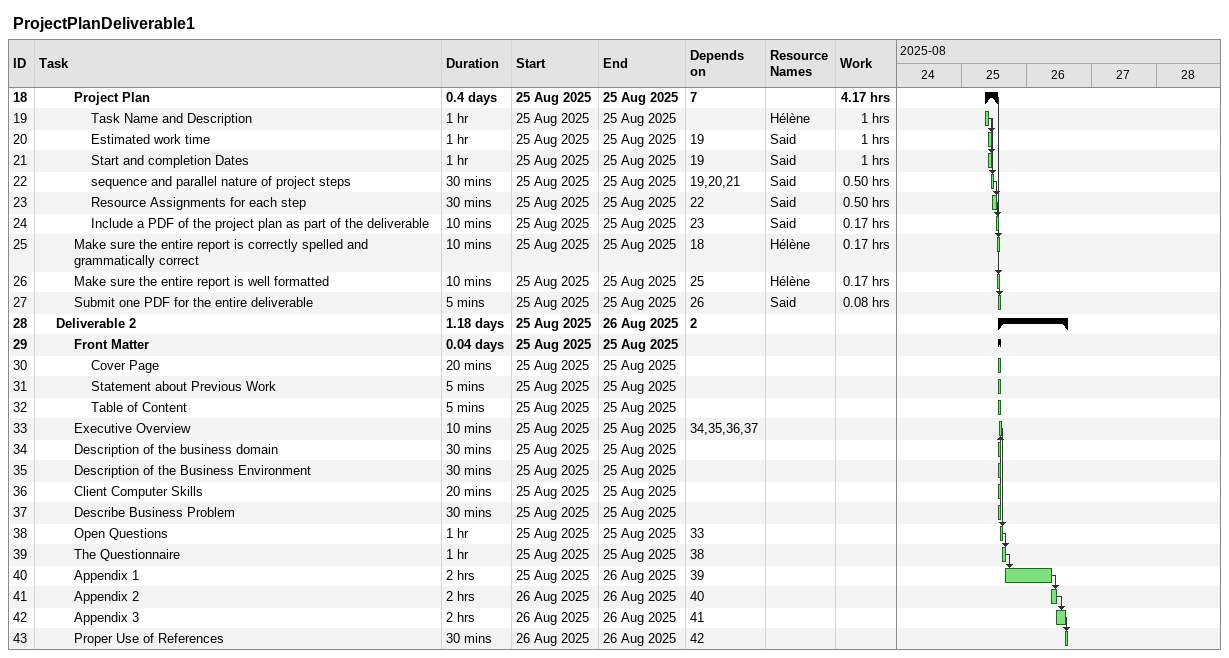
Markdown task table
ProjectPlanDeliverable1

| ID | Level | Task | Duration | Start | Finish | Predecessors | Resources | Work (h) |
|---|---|---|---|---|---|---|---|---|
| 18 | 3 | **Project Plan** | 0.4d | 2025-08-25 | 2025-08-25 | 7 |  | 4.17 |
| 19 | 4 | Task Name and Description | 1h | 2025-08-25 | 2025-08-25 |  | Hélène | 1 |
| 20 | 4 | Estimated work time | 1h | 2025-08-25 | 2025-08-25 | 19 | Said | 1 |
| 21 | 4 | Start and completion Dates | 1h | 2025-08-25 | 2025-08-25 | 19 | Said | 1 |
| 22 | 4 | sequence and parallel nature of project steps | 30min | 2025-08-25 | 2025-08-25 | 19, 20, 21 | Said | 0.50 |
| 23 | 4 | Resource Assignments for each step | 30min | 2025-08-25 | 2025-08-25 | 22 | Said | 0.50 |
| 24 | 4 | Include a PDF of the project plan as part of the deliverable | 10min | 2025-08-25 | 2025-08-25 | 23 | Said | 0.17 |
| 25 | 3 | Make sure the entire report is correctly spelled and grammatically correct | 10min | 2025-08-25 | 2025-08-25 | 18 | Hélène | 0.17 |
| 26 | 3 | Make sure the entire report is well formatted | 10min | 2025-08-25 | 2025-08-25 | 25 | Hélène | 0.17 |
| 27 | 3 | Submit one PDF for the entire deliverable | 5min | 2025-08-25 | 2025-08-25 | 26 | Said | 0.08 |
| 28 | 2 | **Deliverable 2** | 1.18d | 2025-08-25 | 2025-08-26 | 2 |  |  |
| 29 | 3 | **Front Matter** | 0.04d | 2025-08-25 | 2025-08-25 |  |  |  |
| 30 | 4 | Cover Page | 20min | 2025-08-25 | 2025-08-25 |  |  |  |
| 31 | 4 | Statement about Previous Work | 5min | 2025-08-25 | 2025-08-25 |  |  |  |
| 32 | 4 | Table of Content | 5min | 2025-08-25 | 2025-08-25 |  |  |  |
| 33 | 3 | Executive Overview | 10min | 2025-08-25 | 2025-08-25 | 34, 35, 36, 37 |  |  |
| 34 | 3 | Description of the business domain | 30min | 2025-08-25 | 2025-08-25 |  |  |  |
| 35 | 3 | Description of the Business Environment | 30min | 2025-08-25 | 2025-08-25 |  |  |  |
| 36 | 3 | Client Computer Skills | 20min | 2025-08-25 | 2025-08-25 |  |  |  |
| 37 | 3 | Describe Business Problem | 30min | 2025-08-25 | 2025-08-25 |  |  |  |
| 38 | 3 | Open Questions | 1h | 2025-08-25 | 2025-08-25 | 33 |  |  |
| 39 | 3 | The Questionnaire | 1h | 2025-08-25 | 2025-08-25 | 38 |  |  |
| 40 | 3 | Appendix 1 | 2h | 2025-08-25 | 2025-08-26 | 39 |  |  |
| 41 | 3 | Appendix 2 | 2h | 2025-08-26 | 2025-08-26 | 40 |  |  |
| 42 | 3 | Appendix 3 | 2h | 2025-08-26 | 2025-08-26 | 41 |  |  |
| 43 | 3 | Proper Use of References | 30min | 2025-08-26 | 2025-08-26 | 42 |  |  |
